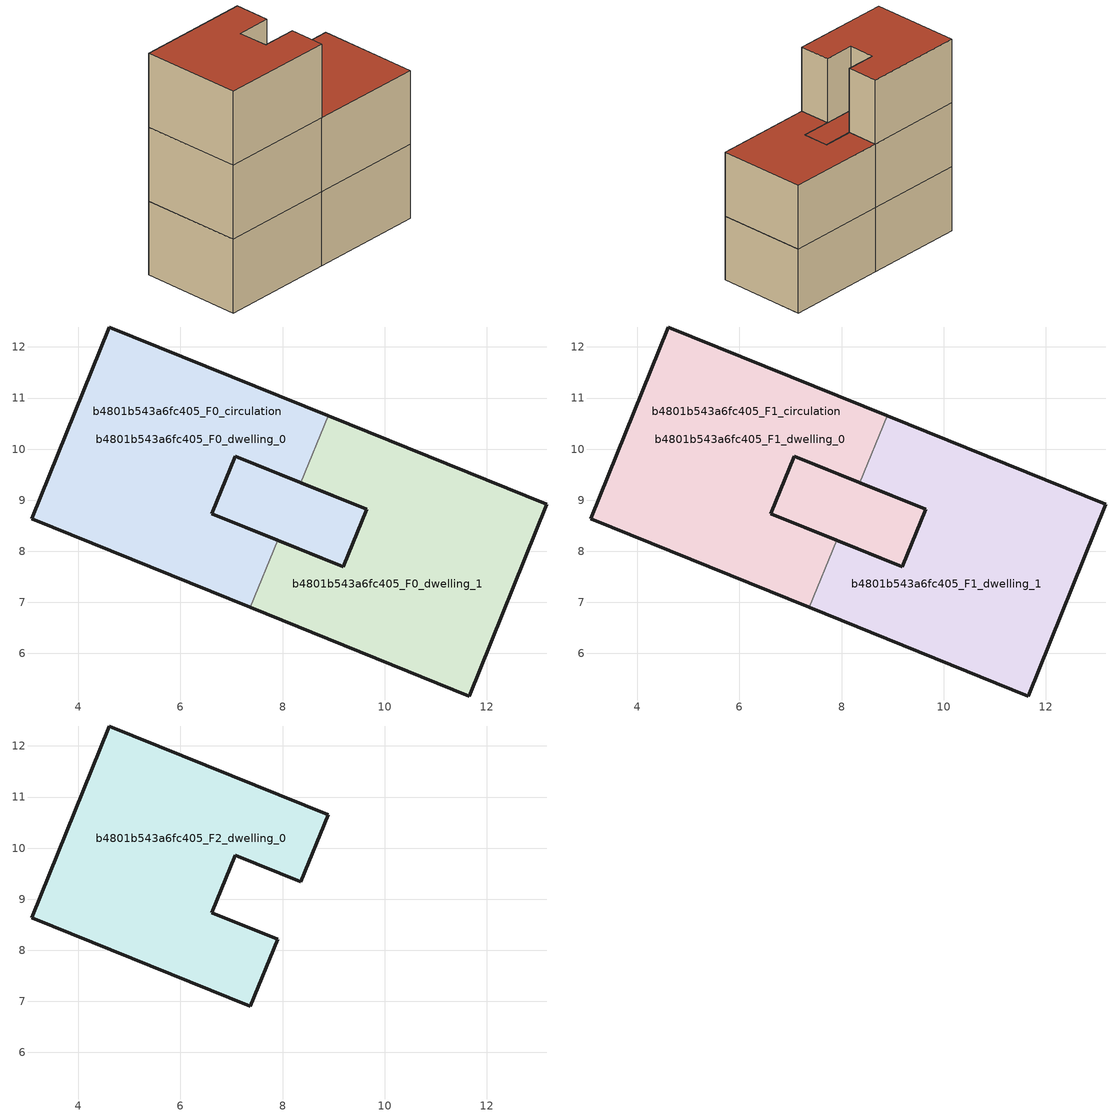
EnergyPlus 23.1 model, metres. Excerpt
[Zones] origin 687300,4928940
b4801b543a6fc405_F0_dwelling_0
 floor ground (EU_floor_Construction): 8.89,10.66 8.36,9.34 7.07,9.86 6.62,8.74 7.9,8.21 7.37,6.9 3.08,8.64 4.6,12.39 z0; 9.64,8.82 9.19,7.69 7.9,8.21 6.62,8.74 7.07,9.86 z0
 wall outside (EU_wall_Construction): 7.9,8.21 6.62,8.74 7.07,9.86 8.36,9.34 / 8.89,10.66 4.6,12.39 3.08,8.64 7.37,6.9 z0:3
 wall to b4801b543a6fc405_F0_dwelling_1 (EU_wall_Construction): 7.37,6.9 7.9,8.21 / 8.36,9.34 8.89,10.66 z0:3
b4801b543a6fc405_F0_dwelling_1
 floor ground (EU_floor_Construction): 13.18,8.92 11.66,5.17 7.37,6.9 7.9,8.21 9.19,7.69 9.64,8.82 8.36,9.34 8.89,10.66 z0
 wall outside (EU_wall_Construction): 8.36,9.34 9.64,8.82 9.19,7.69 7.9,8.21 / 7.37,6.9 11.66,5.17 13.18,8.92 8.89,10.66 z0:3
b4801b543a6fc405_F0_circulation
 floor ground (EU_floor_Construction): 8.89,10.66 8.36,9.34 7.07,9.86 6.62,8.74 7.9,8.21 7.37,6.9 3.08,8.64 4.6,12.39 z0; 9.64,8.82 9.19,7.69 7.9,8.21 6.62,8.74 7.07,9.86 z0
 wall outside (EU_wall_Construction): 9.19,7.69 9.64,8.82 7.07,9.86 6.62,8.74 9.19,7.69 z0:3
b4801b543a6fc405_F1_dwelling_0
 floor outside (EU_floor_Construction): 8.89,10.66 8.36,9.34 7.07,9.86 6.62,8.74 7.9,8.21 7.37,6.9 3.08,8.64 4.6,12.39 z3
 floor to b4801b543a6fc405_F0_dwelling_0 (EU_floor_Construction): 9.64,8.82 9.19,7.69 7.9,8.21 6.62,8.74 7.07,9.86 z3
 wall outside (EU_wall_Construction): 7.9,8.21 6.62,8.74 7.07,9.86 8.36,9.34 / 8.89,10.66 4.6,12.39 3.08,8.64 7.37,6.9 z3:6
 wall to b4801b543a6fc405_F1_dwelling_1 (EU_wall_Construction): 7.37,6.9 7.9,8.21 / 8.36,9.34 8.89,10.66 z3:6
 roof outside (EU_floor_Construction): 9.19,7.69 9.64,8.82 7.07,9.86 6.62,8.74 7.9,8.21 z6
b4801b543a6fc405_F1_dwelling_1
 floor to b4801b543a6fc405_F0_dwelling_1 (EU_floor_Construction): 13.18,8.92 11.66,5.17 7.37,6.9 7.9,8.21 9.19,7.69 9.64,8.82 8.36,9.34 8.89,10.66 z3
 wall outside (EU_wall_Construction): 8.36,9.34 9.64,8.82 9.19,7.69 7.9,8.21 / 7.37,6.9 11.66,5.17 13.18,8.92 8.89,10.66 z3:6
 roof outside (EU_roof_Construction): 11.66,5.17 13.18,8.92 8.89,10.66 8.36,9.34 9.64,8.82 9.19,7.69 7.9,8.21 7.37,6.9 z6
b4801b543a6fc405_F1_circulation
 floor to b4801b543a6fc405_F0_circulation (EU_floor_Construction): 9.64,8.82 9.19,7.69 7.9,8.21 6.62,8.74 7.07,9.86 8.36,9.34 z3; 8.89,10.66 8.36,9.34 7.07,9.86 6.62,8.74 7.9,8.21 7.37,6.9 3.08,8.64 4.6,12.39 z3
 wall outside (EU_wall_Construction): 9.19,7.69 9.64,8.82 7.07,9.86 6.62,8.74 9.19,7.69 z3:6
 roof outside (EU_roof_Construction): 9.19,7.69 9.64,8.82 7.07,9.86 6.62,8.74 7.9,8.21 z6; 7.37,6.9 7.9,8.21 6.62,8.74 7.07,9.86 8.36,9.34 8.89,10.66 4.6,12.39 3.08,8.64 z6
b4801b543a6fc405_F2_dwelling_0
 floor to b4801b543a6fc405_F1_dwelling_0 (EU_floor_Construction): 8.89,10.66 8.36,9.34 7.07,9.86 6.62,8.74 7.9,8.21 7.37,6.9 3.08,8.64 4.6,12.39 z6
 wall outside (EU_wall_Construction): 4.6,12.39 3.08,8.64 7.37,6.9 7.9,8.21 6.62,8.74 7.07,9.86 8.36,9.34 8.89,10.66 4.6,12.39 z6:9
 roof outside (EU_roof_Construction): 7.37,6.9 7.9,8.21 6.62,8.74 7.07,9.86 8.36,9.34 8.89,10.66 4.6,12.39 3.08,8.64 z9
[Building]
EU S2 Campaign: North Axis=0; Terrain=City; Solar Distribution=FullExterior
[Site:Location]
Bologna: Latitude=44.5; Longitude=11.25; Time Zone=1; Elevation=37
[SizingPeriod:WeatherFileDays]
AnnualSizingPeriod: Begin Month=1; Begin Day of Month=1; End Month=12; End Day of Month=31; Day of Week for Start Day=Monday; Use Weather File Daylight Saving Period=No; Use Weather File Rain and Snow Indicators=No
[MATERIAL]
EU_InternalMass_Material: Roughness=MediumRough; Thickness=0.1; Conductivity=1; Density=1800; Specific Heat=900; Thermal Absorptance=0.9; Solar Absorptance=0.7; Visible Absorptance=0.7
[MATERIAL:NOMASS] Roughness=MediumRough; Thermal Absorptance=0.9; Solar Absorptance=0.7; Visible Absorptance=0.7
Name | Thermal Resistance
EU_wall_NoMass | 0.937881
EU_roof_NoMass | 0.548572
EU_floor_NoMass | 0.71348
[CONSTRUCTION]
EU_wall_Construction: EU_wall_NoMass
EU_roof_Construction: EU_roof_NoMass
EU_floor_Construction: EU_floor_NoMass
EU_InternalMass_Construction: EU_InternalMass_Material
[ZONE] Type=1; Multiplier=1; Ceiling Height=autocalculate; Floor Area=autocalculate; Part of Total Floor Area=Yes
Name | Volume
b4801b543a6fc405_F0_dwelling_0; b4801b543a6fc405_F1_dwelling_0; b4801b543a6fc405_F0_circulation | 61.2686
b4801b543a6fc405_F2_dwelling_0 | 51.1516
b4801b543a6fc405_F0_dwelling_1; b4801b543a6fc405_F1_dwelling_1 | 51.1531
b4801b543a6fc405_F1_circulation | 61.2671
[INTERNALMASS] Construction=EU_InternalMass_Construction
Name | Zone or ZoneList | Surface Area
b4801b543a6fc405_F0_dwelling_0_EU_InternalMass | b4801b543a6fc405_F0_dwelling_0 | 17.0504
b4801b543a6fc405_F0_dwelling_1_EU_InternalMass | b4801b543a6fc405_F0_dwelling_1 | 17.0504
b4801b543a6fc405_F1_dwelling_0_EU_InternalMass | b4801b543a6fc405_F1_dwelling_0 | 17.0504
b4801b543a6fc405_F1_dwelling_1_EU_InternalMass | b4801b543a6fc405_F1_dwelling_1 | 17.0504
b4801b543a6fc405_F2_dwelling_0_EU_InternalMass | b4801b543a6fc405_F2_dwelling_0 | 37.4766
[OTHEREQUIPMENT] Fuel Type=Electricity; Design Level Calculation Method=Watts/Area; Power per Zone Floor Area=1; Fraction Latent=0; Fraction Radiant=0; Fraction Lost=0; Carbon Dioxide Generation Rate=0; EndUse Subcategory=EU_Step8_InternalGains
Name | Zone or ZoneList or Space or SpaceList | Schedule
EU_Step8_InternalGain_b4801b543a6fc405_F0_dwelling_0_f000 | b4801b543a6fc405_F0_dwelling_0 | EU_Step8_GainSchedule_b4801b543a6fc405_F0_dwelling_0_f000
EU_Step8_InternalGain_b4801b543a6fc405_F0_dwelling_1_f000 | b4801b543a6fc405_F0_dwelling_1 | EU_Step8_GainSchedule_b4801b543a6fc405_F0_dwelling_1_f000
EU_Step8_InternalGain_b4801b543a6fc405_F1_dwelling_0_f000 | b4801b543a6fc405_F1_dwelling_0 | EU_Step8_GainSchedule_b4801b543a6fc405_F1_dwelling_0_f000
EU_Step8_InternalGain_b4801b543a6fc405_F1_dwelling_1_f000 | b4801b543a6fc405_F1_dwelling_1 | EU_Step8_GainSchedule_b4801b543a6fc405_F1_dwelling_1_f000
EU_Step8_InternalGain_b4801b543a6fc405_F2_dwelling_0_f000 | b4801b543a6fc405_F2_dwelling_0 | EU_Step8_GainSchedule_b4801b543a6fc405_F2_dwelling_0_f000
[ZONEINFILTRATION:DESIGNFLOWRATE] Schedule=EU_AlwaysOn; Design Flow Rate Calculation Method=Flow/Area; Flow Rate per Floor Area=0.0005; Constant Term Coefficient=1; Temperature Term Coefficient=0; Velocity Term Coefficient=0; Velocity Squared Term Coefficient=0
Name | Zone or ZoneList or Space or SpaceList
EU_Circulation_Infiltration_b4801b543a6fc405_F0_circulation | b4801b543a6fc405_F0_circulation
EU_Circulation_Infiltration_b4801b543a6fc405_F1_circulation | b4801b543a6fc405_F1_circulation
[ZONEVENTILATION:DESIGNFLOWRATE] Schedule=EU_AlwaysOn; Design Flow Rate Calculation Method=AirChanges/Hour; Air Changes per Hour=0.687892; Ventilation Type=Natural; Fan Pressure Rise=0; Fan Total Efficiency=1; Constant Term Coefficient=1; Temperature Term Coefficient=0; Velocity Term Coefficient=0; Velocity Squared Term Coefficient=0; Minimum Indoor Temperature=-100; Maximum Indoor Temperature=100; Delta Temperature=-100; Minimum Outdoor Temperature=-100; Maximum Outdoor Temperature=100; Maximum Wind Speed=40
Name | Zone or ZoneList or Space or SpaceList
EU_ConstantAir_b4801b543a6fc405_F0_dwelling_0 | b4801b543a6fc405_F0_dwelling_0
EU_ConstantAir_b4801b543a6fc405_F0_dwelling_1 | b4801b543a6fc405_F0_dwelling_1
EU_ConstantAir_b4801b543a6fc405_F1_dwelling_0 | b4801b543a6fc405_F1_dwelling_0
EU_ConstantAir_b4801b543a6fc405_F1_dwelling_1 | b4801b543a6fc405_F1_dwelling_1
EU_ConstantAir_b4801b543a6fc405_F2_dwelling_0 | b4801b543a6fc405_F2_dwelling_0
[HVACTEMPLATE:THERMOSTAT] Constant Heating Setpoint=20; Constant Cooling Setpoint=50
EU_HeatOnly_b4801b543a6fc405_F0_dwelling_0; EU_HeatOnly_b4801b543a6fc405_F0_dwelling_1; EU_HeatOnly_b4801b543a6fc405_F1_dwelling_0; EU_HeatOnly_b4801b543a6fc405_F1_dwelling_1; EU_HeatOnly_b4801b543a6fc405_F2_dwelling_0
[HVACTEMPLATE:ZONE:IDEALLOADSAIRSYSTEM] System Availability Schedule=EU_AlwaysOn; Maximum Heating Supply Air Temperature=50; Minimum Cooling Supply Air Temperature=13; Maximum Heating Supply Air Humidity Ratio=0.0156; Minimum Cooling Supply Air Humidity Ratio=0.0077; Heating Limit=NoLimit; Cooling Limit=NoLimit; Heating Availability Schedule=EU_AlwaysOn; Cooling Availability Schedule=EU_CoolingOff; Dehumidification Control Type=ConstantSensibleHeatRatio; Cooling Sensible Heat Ratio=0.7; Dehumidification Setpoint=60; Humidification Control Type=None; Humidification Setpoint=30; Outdoor Air Method=None; Outdoor Air Flow Rate per Person=0.00944; Outdoor Air Flow Rate per Zone Floor Area=0; Outdoor Air Flow Rate per Zone=0; Demand Controlled Ventilation Type=None; Outdoor Air Economizer Type=NoEconomizer; Heat Recovery Type=None; Sensible Heat Recovery Effectiveness=0.7; Latent Heat Recovery Effectiveness=0.65
Name | Template Thermostat
b4801b543a6fc405_F0_dwelling_0 | EU_HeatOnly_b4801b543a6fc405_F0_dwelling_0
b4801b543a6fc405_F0_dwelling_1 | EU_HeatOnly_b4801b543a6fc405_F0_dwelling_1
b4801b543a6fc405_F1_dwelling_0 | EU_HeatOnly_b4801b543a6fc405_F1_dwelling_0
b4801b543a6fc405_F1_dwelling_1 | EU_HeatOnly_b4801b543a6fc405_F1_dwelling_1
b4801b543a6fc405_F2_dwelling_0 | EU_HeatOnly_b4801b543a6fc405_F2_dwelling_0
[SIZING:ZONE] Zone Cooling Design Supply Air Temperature Input Method=SupplyAirTemperature; Zone Cooling Design Supply Air Temperature=13; Zone Heating Design Supply Air Temperature Input Method=SupplyAirTemperature; Zone Heating Design Supply Air Temperature=50; Zone Cooling Design Supply Air Humidity Ratio=0.008; Zone Heating Design Supply Air Humidity Ratio=0.008; Cooling Design Air Flow Method=DesignDay; Cooling Design Air Flow Rate=0; Cooling Minimum Air Flow per Zone Floor Area=0.000762; Cooling Minimum Air Flow=0; Cooling Minimum Air Flow Fraction=0.2; Heating Design Air Flow Method=DesignDay; Heating Design Air Flow Rate=0; Heating Maximum Air Flow per Zone Floor Area=0.002032; Heating Maximum Air Flow=0.141576; Heating Maximum Air Flow Fraction=0.3; Account for Dedicated Outdoor Air System=No; Dedicated Outdoor Air System Control Strategy=NeutralSupplyAir; Dedicated Outdoor Air Low Setpoint Temperature for Design=autosize; Dedicated Outdoor Air High Setpoint Temperature for Design=autosize; Zone Load Sizing Method=Sensible Load Only No Latent Load; Zone Latent Cooling Design Supply Air Humidity Ratio Input Method=HumidityRatioDifference; Zone Cooling Design Supply Air Humidity Ratio Difference=0.005; Zone Latent Heating Design Supply Air Humidity Ratio Input Method=HumidityRatioDifference; Zone Humidification Design Supply Air Humidity Ratio Difference=0.005
b4801b543a6fc405_F0_dwelling_0; b4801b543a6fc405_F0_dwelling_1; b4801b543a6fc405_F1_dwelling_0; b4801b543a6fc405_F1_dwelling_1; b4801b543a6fc405_F2_dwelling_0
[SCHEDULE:CONSTANT]
Name | Hourly Value
EU_AlwaysOn | 1
EU_CoolingOff | 0
[SCHEDULE:FILE] Column Number=1; Rows to Skip at Top=0; Number of Hours of Data=8760; Column Separator=Comma; Interpolate to Timestep=No; Minutes per Item=60; Adjust Schedule for Daylight Savings=Yes
Name | File
EU_Step8_GainSchedule_b4801b543a6fc405_F0_dwelling_0_f000 | ../../schedules/b4801b543a6fc405/b4801b543a6fc405_F0_dwelling_0_f000_gain.csv
EU_Step8_GainSchedule_b4801b543a6fc405_F0_dwelling_1_f000 | ../../schedules/b4801b543a6fc405/b4801b543a6fc405_F0_dwelling_1_f000_gain.csv
EU_Step8_GainSchedule_b4801b543a6fc405_F1_dwelling_0_f000 | ../../schedules/b4801b543a6fc405/b4801b543a6fc405_F1_dwelling_0_f000_gain.csv
EU_Step8_GainSchedule_b4801b543a6fc405_F1_dwelling_1_f000 | ../../schedules/b4801b543a6fc405/b4801b543a6fc405_F1_dwelling_1_f000_gain.csv
EU_Step8_GainSchedule_b4801b543a6fc405_F2_dwelling_0_f000 | ../../schedules/b4801b543a6fc405/b4801b543a6fc405_F2_dwelling_0_f000_gain.csv
